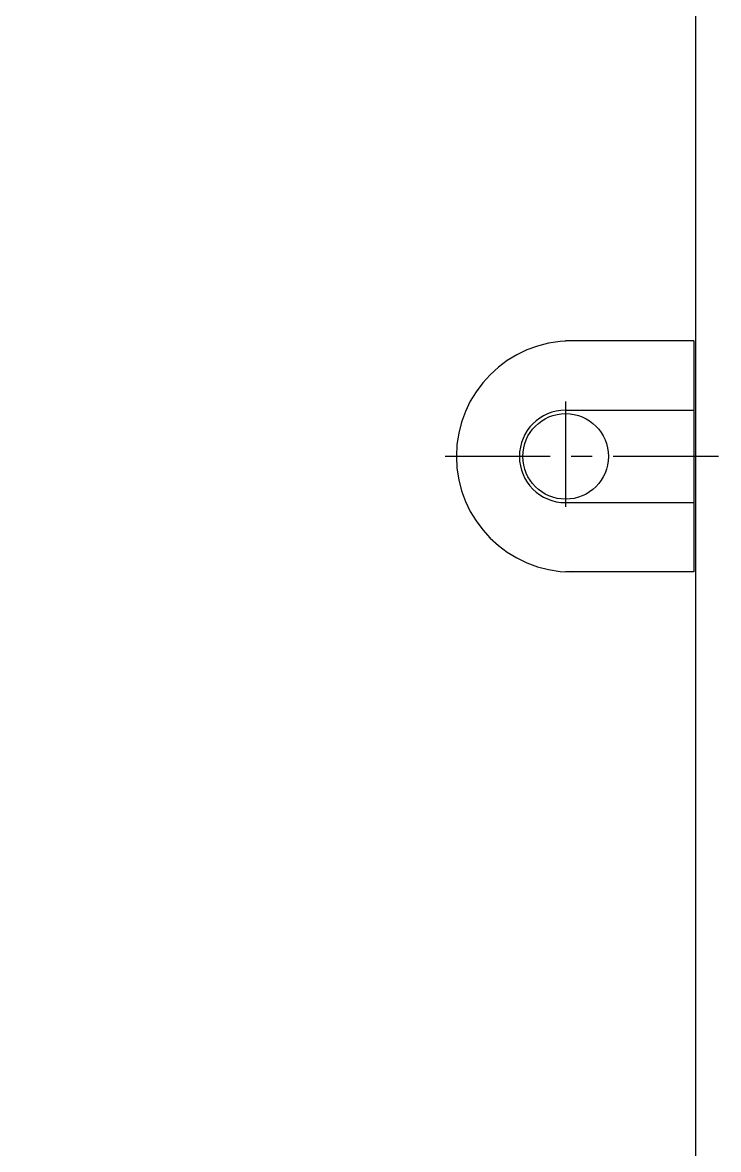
# Model space of a CAD drawing. Extents: x 2759 to 9191, y -64 to 2464.
# Drawn here: x 4504 to 4835, y 664 to 1200 of the extents above; entities that cross this region are included whole.
import ezdxf

# ---------------------------------------------------------------- set-up
doc = ezdxf.new("R2010")
doc.units = 0
doc.header["$LTSCALE"] = 20
doc.header["$MEASUREMENT"] = 0
doc.linetypes.add('CENTER', pattern=[2, 1.25, -0.25, 0.25, -0.25])
for name, color, linetype in [('4', 4, 'CONTINUOUS'), ('6', 6, 'CONTINUOUS'), ('CENTER', 2, 'CENTER')]:
    doc.layers.add(name, color=color, linetype=linetype)

msp = doc.modelspace()

# ---------------------------------------------------------------- linework, layer by layer
at = {"layer": '4'}
for p, q in [((4823.28, 1048.69), (4762.28, 1048.69)), ((4823.28, 1048.69), (4823.28, 938.69)), ((4762.28, 1015.69), (4823.28, 1015.69)), ((4762.28, 971.69), (4823.28, 971.69)), ((4823.28, 938.69), (4762.28, 938.69))]:
    msp.add_line(p, q, dxfattribs=at)
msp.add_circle((4762.28, 993.69), 20.38, dxfattribs=at)
for centre, radius in [((4765.28, 993.69), 55), ((4762.28, 993.69), 22)]:
    msp.add_arc(centre, radius, 90, 270, dxfattribs=at)
at = {"layer": '6'}
msp.add_lwpolyline([(3896.64, 2208.72), (2896.64, 2208.72), (2896.64, 283.69), (4824.14, 283.69), (4824.14, 1308.69)], dxfattribs=at)
at = {"layer": 'CENTER', "color": 2, "linetype": 'CENTER', "ltscale": 2}
for p, q in [((4762.28, 1019.75), (4762.28, 966.75)), ((4834.96, 993.69), (4699.44, 993.69))]:
    msp.add_line(p, q, dxfattribs=at)

doc.saveas('drawing.dxf')
